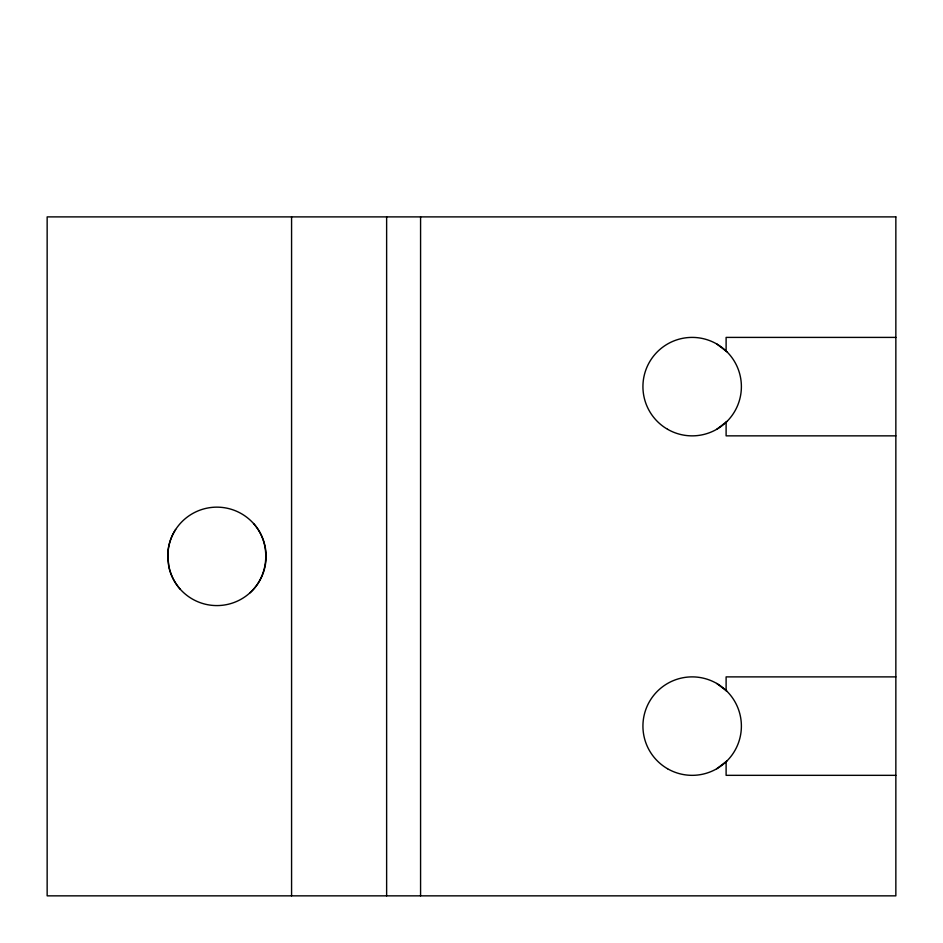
<?xml version="1.0" encoding="UTF-8"?>
<svg xmlns="http://www.w3.org/2000/svg" width="943" height="943" viewBox="0 0 943 943"><rect width="100%" height="100%" fill="white"/><g stroke="black" fill="none" stroke-linecap="round" stroke-linejoin="round"><path stroke-width="1.41" d="M175.657 529.471C163.693 547.765 165.803 572.943 180.243 589.234M249.754 593.017C269.498 575.548 271.266 543.015 253.537 523.506M716.774 429.265L726.97 421.438M716.774 768.745L726.97 760.918M895.85 337.405L726.11 337.405L726.11 351.161M895.85 435.855L726.11 435.855L726.11 422.099M895.85 676.885L726.11 676.885L726.11 690.641M895.85 775.335L726.11 775.335L726.11 761.579M716.774 343.995L726.97 351.822M716.774 683.475L726.97 691.302M420.578 216.89L420.578 895.85M386.63 216.89L386.63 895.85M291.576 216.89L291.576 895.85M895.85 216.89L47.15 216.89L47.15 895.85L895.85 895.85L895.85 216.89M168.726 566.507L167.736 553.694A49.225 49.225 0 0 1 240.088 512.957A49.225 49.225 0 0 1 246.429 595.74A49.225 49.225 0 0 1 168.726 566.507M667.55 768.745A49.225 49.225 0 0 0 741.387 726.11A49.225 49.225 0 0 0 667.55 683.475A49.225 49.225 0 0 0 667.55 768.745M667.55 429.265A49.225 49.225 0 0 0 741.387 386.63A49.225 49.225 0 0 0 667.55 343.995A49.225 49.225 0 0 0 667.55 429.265"/></g></svg>
